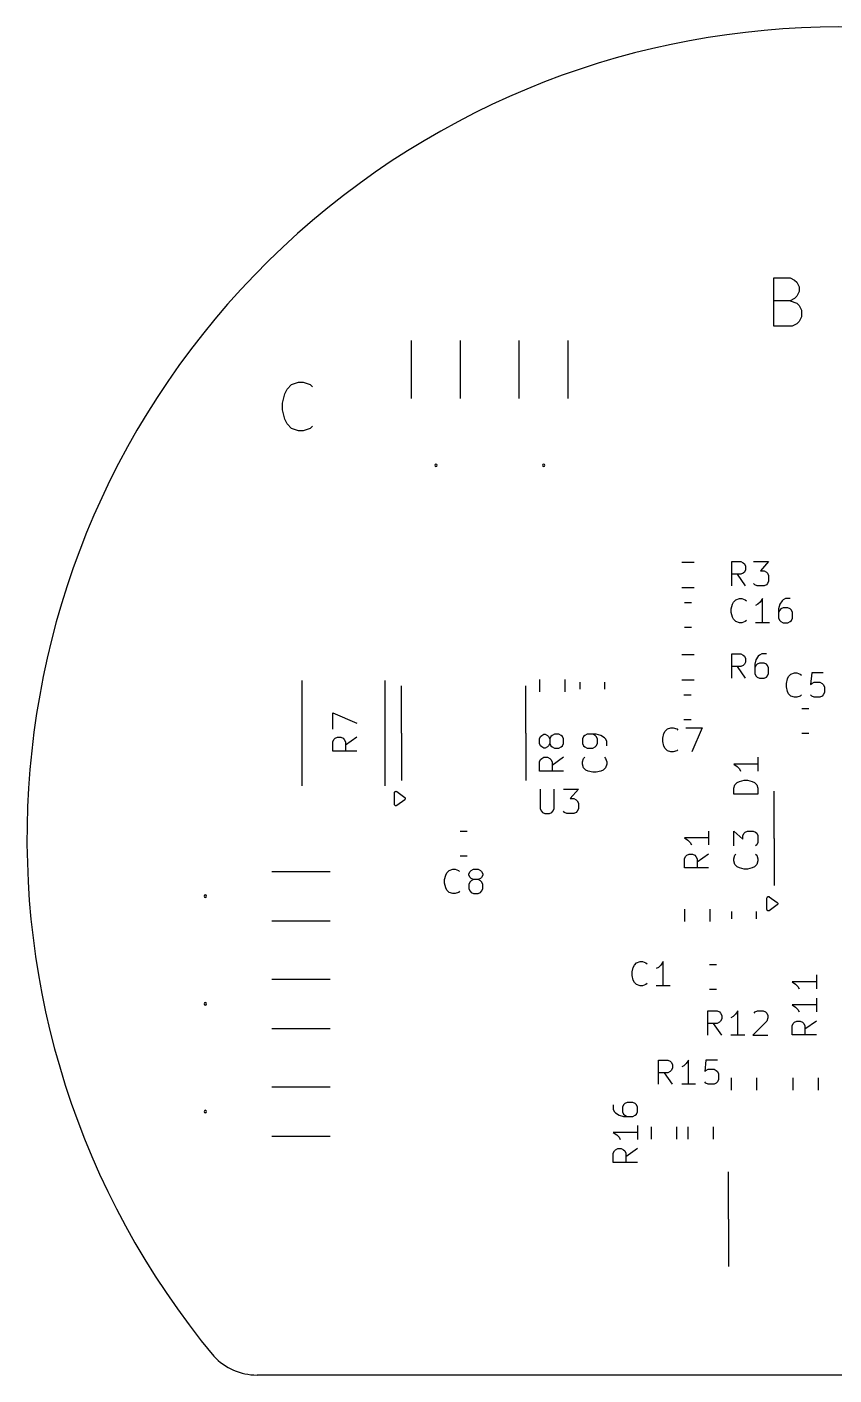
# Model space of a CAD drawing. Extents: x 116 to 183, y -93.2 to -37.6.
# Drawn here: x 116 to 149.3, y -93.2 to -37.6 of the extents above; entities that cross this region are included whole.
import ezdxf

# ---------------------------------------------------------------- set-up
doc = ezdxf.new("R2010")
doc.units = 0
doc.layers.add('BLACK', color=7, linetype='CONTINUOUS')

msp = doc.modelspace()

# ---------------------------------------------------------------- linework, layer by layer
at = {"layer": 'BLACK', "linetype": 'CONTINUOUS'}
for p, q in [((146.79619, -49.931638), (146.79619, -47.931638)), ((146.79619, -47.931638), (147.462857, -47.931638)), ((147.462857, -47.931638), (147.653333, -48.026876)), ((147.653333, -48.026876), (147.748571, -48.122114)), ((147.748571, -48.122114), (147.843809, -48.31259)), ((147.843809, -48.31259), (147.843809, -48.503066)), ((147.462857, -48.884019), (146.79619, -48.884019)), ((147.653333, -48.78878), (147.462857, -48.884019)), ((147.462857, -48.884019), (147.748571, -48.979257)), ((147.748571, -48.693542), (147.653333, -48.78878)), ((147.843809, -48.503066), (147.748571, -48.693542)), ((147.748571, -48.979257), (147.843809, -49.074495)), ((147.843809, -49.074495), (147.939047, -49.264971)), ((147.939047, -49.264971), (147.939047, -49.550685)), ((147.558095, -49.931638), (146.79619, -49.931638)), ((147.748571, -49.8364), (147.558095, -49.931638)), ((147.843809, -49.741161), (147.748571, -49.8364)), ((147.939047, -49.550685), (147.843809, -49.741161)), ((131.84224, -52.92325), (131.84224, -50.52325)), ((133.87224, -52.92325), (133.87224, -50.52325)), ((136.28724, -52.92325), (136.28724, -50.52325)), ((138.31724, -52.92325), (138.31724, -50.52325)), ((126.904144, -52.344876), (127.189859, -52.249638)), ((127.189859, -52.249638), (127.380335, -52.249638)), ((127.380335, -52.249638), (127.666049, -52.344876)), ((126.523192, -53.10678), (126.61843, -52.725828)), ((126.61843, -52.725828), (126.713668, -52.535352)), ((126.713668, -52.535352), (126.904144, -52.344876)), ((127.666049, -52.344876), (127.761287, -52.440114)), ((126.523192, -53.392495), (126.523192, -53.10678)), ((126.61843, -53.773447), (126.523192, -53.392495)), ((126.713668, -53.963923), (126.61843, -53.773447)), ((126.904144, -54.1544), (126.713668, -53.963923)), ((127.189859, -54.249638), (126.904144, -54.1544)), ((127.380335, -54.249638), (127.189859, -54.249638)), ((127.666049, -54.1544), (127.380335, -54.249638)), ((127.761287, -54.059161), (127.666049, -54.1544)), ((143.001276, -59.6755), (143.510724, -59.6755)), ((145.057905, -60.652819), (145.057905, -59.652819)), ((145.057905, -59.652819), (145.438857, -59.652819)), ((145.438857, -59.652819), (145.534095, -59.700438)), ((145.534095, -59.700438), (145.581714, -59.748057)), ((145.581714, -60.08139), (145.534095, -60.129009)), ((145.581714, -59.748057), (145.629333, -59.843295)), ((145.629333, -59.986152), (145.581714, -60.08139)), ((145.629333, -59.843295), (145.629333, -59.986152)), ((145.962667, -59.652819), (146.581714, -59.652819)), ((146.581714, -59.652819), (146.248381, -60.033771)), ((146.248381, -60.033771), (146.391238, -60.033771)), ((146.391238, -60.033771), (146.486476, -60.08139)), ((146.486476, -60.08139), (146.534095, -60.129009)), ((145.438857, -60.176628), (145.057905, -60.176628)), ((145.629333, -60.652819), (145.296, -60.176628)), ((145.534095, -60.129009), (145.438857, -60.176628)), ((146.010286, -60.6052), (145.962667, -60.55758)), ((146.105524, -60.652819), (146.010286, -60.6052)), ((146.391238, -60.652819), (146.105524, -60.652819)), ((146.486476, -60.6052), (146.391238, -60.652819)), ((146.534095, -60.55758), (146.486476, -60.6052)), ((146.534095, -60.129009), (146.581714, -60.224247)), ((146.581714, -60.462342), (146.534095, -60.55758)), ((146.581714, -60.224247), (146.581714, -60.462342)), ((143.001276, -60.7205), (143.510724, -60.7205)), ((145.232571, -61.224438), (145.375428, -61.176819)), ((145.375428, -61.176819), (145.470666, -61.176819)), ((145.470666, -61.176819), (145.613523, -61.224438)), ((146.327809, -61.176819), (146.232571, -61.319676)), ((146.327809, -62.176819), (146.327809, -61.176819)), ((147.28019, -61.176819), (147.184952, -61.224438)), ((147.470666, -61.176819), (147.28019, -61.176819)), ((143.109733, -61.339), (143.402267, -61.339)), ((145.042095, -61.60539), (145.089714, -61.414914)), ((145.042095, -61.748247), (145.042095, -61.60539)), ((145.089714, -61.938723), (145.042095, -61.748247)), ((145.089714, -61.414914), (145.137333, -61.319676)), ((145.137333, -61.319676), (145.232571, -61.224438)), ((145.613523, -61.224438), (145.661142, -61.272057)), ((146.137333, -61.414914), (146.042095, -61.462533)), ((146.232571, -61.319676), (146.137333, -61.414914)), ((147.042095, -61.414914), (146.994476, -61.60539)), ((146.994476, -61.60539), (146.994476, -61.986342)), ((147.042095, -61.653009), (146.994476, -61.748247)), ((147.137333, -61.272057), (147.042095, -61.414914)), ((147.089714, -61.60539), (147.042095, -61.653009)), ((147.184952, -61.557771), (147.089714, -61.60539)), ((147.184952, -61.224438), (147.137333, -61.272057)), ((147.375428, -61.557771), (147.184952, -61.557771)), ((147.470666, -61.60539), (147.375428, -61.557771)), ((147.518285, -61.653009), (147.470666, -61.60539)), ((147.565904, -61.748247), (147.518285, -61.653009)), ((147.565904, -61.986342), (147.565904, -61.748247)), ((145.137333, -62.033961), (145.089714, -61.938723)), ((145.232571, -62.1292), (145.137333, -62.033961)), ((145.375428, -62.176819), (145.232571, -62.1292)), ((145.470666, -62.176819), (145.375428, -62.176819)), ((145.613523, -62.1292), (145.470666, -62.176819)), ((145.661142, -62.08158), (145.613523, -62.1292)), ((146.613523, -62.176819), (146.042095, -62.176819)), ((146.994476, -61.986342), (147.042095, -62.08158)), ((147.042095, -62.08158), (147.089714, -62.1292)), ((147.089714, -62.1292), (147.184952, -62.176819)), ((147.184952, -62.176819), (147.375428, -62.176819)), ((147.375428, -62.176819), (147.470666, -62.1292)), ((147.470666, -62.1292), (147.518285, -62.08158)), ((147.518285, -62.08158), (147.565904, -61.986342)), ((143.109733, -62.359), (143.402267, -62.359)), ((143.001276, -63.4855), (143.510724, -63.4855)), ((145.057905, -64.462819), (145.057905, -63.462819)), ((145.057905, -63.462819), (145.438857, -63.462819)), ((145.438857, -63.986628), (145.057905, -63.986628)), ((145.629333, -64.462819), (145.296, -63.986628)), ((145.438857, -63.462819), (145.534095, -63.510438)), ((145.534095, -63.939009), (145.438857, -63.986628)), ((145.534095, -63.510438), (145.581714, -63.558057)), ((145.581714, -63.89139), (145.534095, -63.939009)), ((145.581714, -63.558057), (145.629333, -63.653295)), ((145.629333, -63.796152), (145.581714, -63.89139)), ((145.629333, -63.653295), (145.629333, -63.796152)), ((146.057905, -63.700914), (146.010286, -63.89139)), ((146.010286, -63.89139), (146.010286, -64.272342)), ((146.057905, -63.939009), (146.010286, -64.034247)), ((146.153143, -63.558057), (146.057905, -63.700914)), ((146.105524, -63.89139), (146.057905, -63.939009)), ((146.200762, -63.843771), (146.105524, -63.89139)), ((146.200762, -63.510438), (146.153143, -63.558057)), ((146.296, -63.462819), (146.200762, -63.510438)), ((146.391238, -63.843771), (146.200762, -63.843771)), ((146.486476, -63.462819), (146.296, -63.462819)), ((146.486476, -63.89139), (146.391238, -63.843771)), ((146.534095, -63.939009), (146.486476, -63.89139)), ((146.581714, -64.034247), (146.534095, -63.939009)), ((137.1455, -65.024724), (137.1455, -64.515276)), ((138.1905, -65.024724), (138.1905, -64.515276)), ((143.001276, -64.5305), (143.510724, -64.5305)), ((146.010286, -64.272342), (146.057905, -64.36758)), ((146.057905, -64.36758), (146.105524, -64.4152)), ((146.105524, -64.4152), (146.200762, -64.462819)), ((146.200762, -64.462819), (146.391238, -64.462819)), ((146.391238, -64.462819), (146.486476, -64.4152)), ((146.486476, -64.4152), (146.534095, -64.36758)), ((146.534095, -64.36758), (146.581714, -64.272342)), ((146.581714, -64.272342), (146.581714, -64.034247)), ((147.311526, -64.67764), (147.359145, -64.487164)), ((147.359145, -64.487164), (147.406764, -64.391926)), ((147.406764, -64.391926), (147.502002, -64.296688)), ((147.502002, -64.296688), (147.644859, -64.249069)), ((147.644859, -64.249069), (147.740097, -64.249069)), ((147.740097, -64.249069), (147.882954, -64.296688)), ((147.882954, -64.296688), (147.930573, -64.344307)), ((148.359145, -64.249069), (148.311526, -64.725259)), ((148.835335, -64.249069), (148.359145, -64.249069)), ((127.322, -64.555186), (127.322, -68.909314)), ((130.742, -64.555186), (130.742, -68.909314)), ((131.44024, -66.73225), (131.44024, -64.78225)), ((136.56024, -66.73225), (136.56024, -64.78225)), ((138.809, -64.916267), (138.809, -64.623733)), ((139.829, -64.916267), (139.829, -64.623733)), ((147.311526, -64.820497), (147.311526, -64.67764)), ((147.359145, -65.010973), (147.311526, -64.820497)), ((147.406764, -65.106211), (147.359145, -65.010973)), ((147.502002, -65.20145), (147.406764, -65.106211)), ((148.311526, -64.725259), (148.359145, -64.67764)), ((148.359145, -64.67764), (148.454383, -64.630021)), ((148.454383, -64.630021), (148.692478, -64.630021)), ((148.692478, -64.630021), (148.787716, -64.67764)), ((148.787716, -64.67764), (148.835335, -64.725259)), ((148.835335, -64.725259), (148.882954, -64.820497)), ((148.882954, -65.058592), (148.835335, -65.15383)), ((148.882954, -64.820497), (148.882954, -65.058592)), ((143.086233, -65.149), (143.378767, -65.149)), ((147.644859, -65.249069), (147.502002, -65.20145)), ((147.740097, -65.249069), (147.644859, -65.249069)), ((147.882954, -65.20145), (147.740097, -65.249069)), ((147.930573, -65.15383), (147.882954, -65.20145)), ((148.359145, -65.20145), (148.311526, -65.15383)), ((148.454383, -65.249069), (148.359145, -65.20145)), ((148.692478, -65.249069), (148.454383, -65.249069)), ((148.787716, -65.20145), (148.692478, -65.249069)), ((148.835335, -65.15383), (148.787716, -65.20145)), ((128.598579, -66.565582), (128.598579, -65.898916)), ((128.598579, -65.898916), (129.598579, -66.327487)), ((143.086233, -66.169), (143.378767, -66.169)), ((147.950973, -65.71425), (148.243507, -65.71425)), ((131.44024, -66.73225), (131.44024, -68.68225)), ((136.56024, -66.73225), (136.56024, -68.68225)), ((137.218057, -66.825904), (137.313295, -66.778285)), ((137.313295, -66.778285), (137.360914, -66.778285)), ((137.360914, -66.778285), (137.456152, -66.825904)), ((137.741866, -66.778285), (137.646628, -66.825904)), ((137.932342, -66.778285), (137.741866, -66.778285)), ((138.02758, -66.825904), (137.932342, -66.778285)), ((139.091295, -66.778285), (138.996057, -66.825904)), ((139.472247, -66.778285), (139.091295, -66.778285)), ((139.424628, -66.825904), (139.32939, -66.778285)), ((139.662723, -66.825904), (139.472247, -66.778285)), ((142.216286, -66.93939), (142.263905, -66.748914)), ((142.263905, -66.748914), (142.311524, -66.653676)), ((142.311524, -66.653676), (142.406762, -66.558438)), ((142.406762, -66.558438), (142.549619, -66.510819)), ((142.549619, -66.510819), (142.644857, -66.510819)), ((142.644857, -66.510819), (142.787714, -66.558438)), ((142.787714, -66.558438), (142.835333, -66.606057)), ((143.168667, -66.510819), (143.835333, -66.510819)), ((143.835333, -66.510819), (143.406762, -67.510819)), ((147.950973, -66.73425), (148.243507, -66.73425)), ((128.598579, -67.089392), (128.646198, -66.994154)), ((128.598579, -67.470344), (128.598579, -67.089392)), ((128.646198, -66.994154), (128.693817, -66.946535)), ((128.693817, -66.946535), (128.789055, -66.898916)), ((128.789055, -66.898916), (128.931912, -66.898916)), ((128.931912, -66.898916), (129.02715, -66.946535)), ((129.02715, -66.946535), (129.074769, -66.994154)), ((129.074769, -66.994154), (129.122388, -67.089392)), ((129.598579, -66.898916), (129.122388, -67.232249)), ((129.122388, -67.089392), (129.122388, -67.470344)), ((137.122819, -66.968761), (137.170438, -66.873523)), ((137.122819, -67.159237), (137.122819, -66.968761)), ((137.170438, -67.254475), (137.122819, -67.159237)), ((137.170438, -66.873523), (137.218057, -66.825904)), ((137.218057, -67.302094), (137.170438, -67.254475)), ((137.313295, -67.349713), (137.218057, -67.302094)), ((137.456152, -67.302094), (137.360914, -67.349713)), ((137.456152, -66.825904), (137.503771, -66.873523)), ((137.503771, -67.254475), (137.456152, -67.302094)), ((137.503771, -66.873523), (137.55139, -66.968761)), ((137.55139, -67.159237), (137.503771, -67.254475)), ((137.599009, -66.873523), (137.55139, -66.968761)), ((137.55139, -66.968761), (137.55139, -67.159237)), ((137.55139, -67.159237), (137.599009, -67.254475)), ((137.646628, -66.825904), (137.599009, -66.873523)), ((137.599009, -67.254475), (137.646628, -67.302094)), ((137.646628, -67.302094), (137.741866, -67.349713)), ((137.932342, -67.349713), (138.02758, -67.302094)), ((138.0752, -66.873523), (138.02758, -66.825904)), ((138.02758, -67.302094), (138.0752, -67.254475)), ((138.122819, -66.968761), (138.0752, -66.873523)), ((138.0752, -67.254475), (138.122819, -67.159237)), ((138.122819, -67.159237), (138.122819, -66.968761)), ((138.948438, -66.873523), (138.900819, -66.968761)), ((138.900819, -66.968761), (138.900819, -67.159237)), ((138.900819, -67.159237), (138.948438, -67.254475)), ((138.996057, -66.825904), (138.948438, -66.873523)), ((138.948438, -67.254475), (138.996057, -67.302094)), ((138.996057, -67.302094), (139.091295, -67.349713)), ((139.32939, -67.349713), (139.424628, -67.302094)), ((139.472247, -66.873523), (139.424628, -66.825904)), ((139.424628, -67.302094), (139.472247, -67.254475)), ((139.519866, -66.968761), (139.472247, -66.873523)), ((139.472247, -67.254475), (139.519866, -67.159237)), ((139.519866, -67.159237), (139.519866, -66.968761)), ((139.80558, -66.921142), (139.662723, -66.825904)), ((139.8532, -66.968761), (139.80558, -66.921142)), ((139.900819, -67.063999), (139.8532, -66.968761)), ((139.900819, -67.254475), (139.900819, -67.063999)), ((142.216286, -67.082247), (142.216286, -66.93939)), ((142.263905, -67.272723), (142.216286, -67.082247)), ((142.311524, -67.367961), (142.263905, -67.272723)), ((129.598579, -67.470344), (128.598579, -67.470344)), ((137.122819, -67.921142), (137.170438, -67.825904)), ((137.170438, -67.825904), (137.218057, -67.778285)), ((137.218057, -67.778285), (137.313295, -67.730666)), ((137.360914, -67.349713), (137.313295, -67.349713)), ((137.313295, -67.730666), (137.456152, -67.730666)), ((137.456152, -67.730666), (137.55139, -67.778285)), ((137.55139, -67.778285), (137.599009, -67.825904)), ((137.599009, -67.825904), (137.646628, -67.921142)), ((138.122819, -67.730666), (137.646628, -68.063999)), ((137.741866, -67.349713), (137.932342, -67.349713)), ((138.900819, -67.921142), (138.948438, -67.778285)), ((138.948438, -67.778285), (138.996057, -67.730666)), ((139.091295, -67.349713), (139.32939, -67.349713)), ((139.80558, -67.730666), (139.8532, -67.778285)), ((139.8532, -67.778285), (139.900819, -67.921142)), ((142.406762, -67.4632), (142.311524, -67.367961)), ((142.549619, -67.510819), (142.406762, -67.4632)), ((142.644857, -67.510819), (142.549619, -67.510819)), ((142.787714, -67.4632), (142.644857, -67.510819)), ((142.835333, -67.41558), (142.787714, -67.4632)), ((146.139059, -67.724535), (146.139059, -68.295963)), ((137.122819, -68.302094), (137.122819, -67.921142)), ((138.122819, -68.302094), (137.122819, -68.302094)), ((137.646628, -67.921142), (137.646628, -68.302094)), ((138.900819, -68.01638), (138.900819, -67.921142)), ((138.948438, -68.159237), (138.900819, -68.01638)), ((139.043676, -68.254475), (138.948438, -68.159237)), ((139.138914, -68.302094), (139.043676, -68.254475)), ((139.32939, -68.349713), (139.138914, -68.302094)), ((139.472247, -68.349713), (139.32939, -68.349713)), ((139.662723, -68.302094), (139.472247, -68.349713)), ((139.757961, -68.254475), (139.662723, -68.302094)), ((139.8532, -68.159237), (139.757961, -68.254475)), ((139.900819, -68.01638), (139.8532, -68.159237)), ((139.900819, -67.921142), (139.900819, -68.01638)), ((146.139059, -68.010249), (145.139059, -68.010249)), ((145.139059, -68.010249), (145.281916, -68.105487)), ((145.281916, -68.105487), (145.377154, -68.200725)), ((145.377154, -68.200725), (145.424773, -68.295963)), ((145.139059, -69.010249), (145.186678, -68.867392)), ((145.186678, -68.867392), (145.281916, -68.772154)), ((145.281916, -68.772154), (145.377154, -68.724535)), ((145.377154, -68.724535), (145.56763, -68.676916)), ((145.56763, -68.676916), (145.710487, -68.676916)), ((145.710487, -68.676916), (145.900963, -68.724535)), ((145.900963, -68.724535), (145.996201, -68.772154)), ((145.996201, -68.772154), (146.09144, -68.867392)), ((146.09144, -68.867392), (146.139059, -69.010249)), ((131.14524, -69.19225), (131.147402, -69.181375)), ((131.14524, -69.67225), (131.14524, -69.19225)), ((131.146904, -69.178215), (131.148456, -69.17608)), ((131.147402, -69.181375), (131.146904, -69.178215)), ((131.148456, -69.17608), (131.149807, -69.169289)), ((131.149807, -69.169289), (131.162964, -69.156131)), ((131.162964, -69.156131), (131.173914, -69.141076)), ((131.173914, -69.141076), (131.178789, -69.140306)), ((131.178789, -69.140306), (131.182279, -69.136817)), ((131.182279, -69.136817), (131.200889, -69.136817)), ((131.200889, -69.136817), (131.219275, -69.133914)), ((131.219275, -69.133914), (131.225564, -69.136817)), ((131.225564, -69.136817), (131.228201, -69.136817)), ((131.228201, -69.136817), (131.230462, -69.139078)), ((131.230462, -69.139078), (131.24053, -69.143726)), ((131.24053, -69.143726), (131.57053, -69.383726)), ((131.57053, -69.480774), (131.24053, -69.720774)), ((131.57053, -69.383726), (131.586413, -69.400924)), ((131.586413, -69.463576), (131.57053, -69.480774)), ((131.586413, -69.400924), (131.587914, -69.41043)), ((131.587914, -69.454069), (131.586413, -69.463576)), ((131.587914, -69.41043), (131.593576, -69.418215)), ((131.593576, -69.446285), (131.587914, -69.454069)), ((131.593576, -69.418215), (131.591359, -69.43225)), ((131.591359, -69.43225), (131.593576, -69.446285)), ((137.160095, -69.050819), (137.160095, -69.860342)), ((137.731523, -69.860342), (137.731523, -69.050819)), ((138.112476, -69.050819), (138.731523, -69.050819)), ((138.731523, -69.050819), (138.39819, -69.431771)), ((138.39819, -69.431771), (138.541047, -69.431771)), ((138.541047, -69.431771), (138.636285, -69.47939)), ((138.636285, -69.47939), (138.683904, -69.527009)), ((138.683904, -69.527009), (138.731523, -69.622247)), ((145.139059, -69.248344), (145.139059, -69.010249)), ((146.139059, -69.248344), (145.139059, -69.248344)), ((146.139059, -69.010249), (146.139059, -69.248344)), ((146.806952, -71.076039), (146.806952, -69.126039)), ((131.147402, -69.683124), (131.14524, -69.67225)), ((131.146904, -69.686285), (131.147402, -69.683124)), ((131.148456, -69.688419), (131.146904, -69.686285)), ((131.149807, -69.695211), (131.148456, -69.688419)), ((131.162964, -69.708368), (131.149807, -69.695211)), ((131.173914, -69.723424), (131.162964, -69.708368)), ((131.178789, -69.724193), (131.173914, -69.723424)), ((131.182279, -69.727683), (131.178789, -69.724193)), ((131.200889, -69.727683), (131.182279, -69.727683)), ((131.219275, -69.730586), (131.200889, -69.727683)), ((131.225564, -69.727683), (131.219275, -69.730586)), ((131.228201, -69.727683), (131.225564, -69.727683)), ((131.230462, -69.725421), (131.228201, -69.727683)), ((131.24053, -69.720774), (131.230462, -69.725421)), ((137.160095, -69.860342), (137.207714, -69.95558)), ((137.207714, -69.95558), (137.255333, -70.0032)), ((137.255333, -70.0032), (137.350571, -70.050819)), ((137.350571, -70.050819), (137.541047, -70.050819)), ((137.541047, -70.050819), (137.636285, -70.0032)), ((137.636285, -70.0032), (137.683904, -69.95558)), ((137.683904, -69.95558), (137.731523, -69.860342)), ((138.160095, -70.0032), (138.112476, -69.95558)), ((138.255333, -70.050819), (138.160095, -70.0032)), ((138.541047, -70.050819), (138.255333, -70.050819)), ((138.636285, -70.0032), (138.541047, -70.050819)), ((138.683904, -69.95558), (138.636285, -70.0032)), ((138.731523, -69.860342), (138.683904, -69.95558)), ((138.731523, -69.622247), (138.731523, -69.860342)), ((134.146507, -70.79425), (133.853973, -70.79425)), ((144.107059, -71.058249), (143.107059, -71.058249)), ((143.107059, -71.058249), (143.249916, -71.153487)), ((143.249916, -71.153487), (143.345154, -71.248725)), ((144.107059, -70.772535), (144.107059, -71.343963)), ((145.139059, -71.391582), (145.139059, -70.772535)), ((145.139059, -70.772535), (145.520011, -71.105868)), ((145.520011, -70.963011), (145.56763, -70.867773)), ((145.520011, -71.105868), (145.520011, -70.963011)), ((145.56763, -70.867773), (145.615249, -70.820154)), ((145.615249, -70.820154), (145.710487, -70.772535)), ((145.710487, -70.772535), (145.948582, -70.772535)), ((145.948582, -70.772535), (146.04382, -70.820154)), ((146.04382, -70.820154), (146.09144, -70.867773)), ((146.09144, -70.867773), (146.139059, -70.963011)), ((146.139059, -70.963011), (146.139059, -71.248725)), ((146.806952, -71.076039), (146.806952, -73.026039)), ((143.154678, -71.820154), (143.202297, -71.772535)), ((143.202297, -71.772535), (143.297535, -71.724916)), ((143.297535, -71.724916), (143.440392, -71.724916)), ((143.345154, -71.248725), (143.392773, -71.343963)), ((143.440392, -71.724916), (143.53563, -71.772535)), ((143.53563, -71.772535), (143.583249, -71.820154)), ((144.107059, -71.724916), (143.630868, -72.058249)), ((145.139059, -71.915392), (145.186678, -71.772535)), ((145.186678, -71.772535), (145.234297, -71.724916)), ((146.09144, -71.343963), (146.04382, -71.391582)), ((146.04382, -71.724916), (146.09144, -71.772535)), ((146.139059, -71.248725), (146.09144, -71.343963)), ((146.09144, -71.772535), (146.139059, -71.915392)), ((134.146507, -71.81425), (133.853973, -71.81425)), ((143.107059, -71.915392), (143.154678, -71.820154)), ((143.107059, -72.296344), (143.107059, -71.915392)), ((144.107059, -72.296344), (143.107059, -72.296344)), ((143.583249, -71.820154), (143.630868, -71.915392)), ((143.630868, -71.915392), (143.630868, -72.296344)), ((145.139059, -72.01063), (145.139059, -71.915392)), ((145.186678, -72.153487), (145.139059, -72.01063)), ((145.281916, -72.248725), (145.186678, -72.153487)), ((145.377154, -72.296344), (145.281916, -72.248725)), ((145.56763, -72.343963), (145.377154, -72.296344)), ((145.710487, -72.343963), (145.56763, -72.343963)), ((145.900963, -72.296344), (145.710487, -72.343963)), ((145.996201, -72.248725), (145.900963, -72.296344)), ((146.09144, -72.153487), (145.996201, -72.248725)), ((146.139059, -72.01063), (146.09144, -72.153487)), ((146.139059, -71.915392), (146.139059, -72.01063)), ((126.09224, -72.44825), (128.49224, -72.44825)), ((133.214526, -72.78139), (133.262145, -72.590914)), ((133.214526, -72.924247), (133.214526, -72.78139)), ((133.262145, -72.590914), (133.309764, -72.495676)), ((133.309764, -72.495676), (133.405002, -72.400438)), ((133.405002, -72.400438), (133.547859, -72.352819)), ((133.547859, -72.352819), (133.643097, -72.352819)), ((133.643097, -72.352819), (133.785954, -72.400438)), ((133.785954, -72.400438), (133.833573, -72.448057)), ((134.214526, -72.543295), (134.262145, -72.448057)), ((134.214526, -72.590914), (134.214526, -72.543295)), ((134.262145, -72.686152), (134.214526, -72.590914)), ((134.262145, -72.876628), (134.214526, -72.971866)), ((134.262145, -72.448057), (134.309764, -72.400438)), ((134.309764, -72.733771), (134.262145, -72.686152)), ((134.309764, -72.829009), (134.262145, -72.876628)), ((134.309764, -72.400438), (134.405002, -72.352819)), ((134.405002, -72.78139), (134.309764, -72.733771)), ((134.405002, -72.78139), (134.309764, -72.829009)), ((134.405002, -72.352819), (134.595478, -72.352819)), ((134.595478, -72.78139), (134.405002, -72.78139)), ((134.595478, -72.352819), (134.690716, -72.400438)), ((134.690716, -72.733771), (134.595478, -72.78139)), ((134.690716, -72.829009), (134.595478, -72.78139)), ((134.690716, -72.400438), (134.738335, -72.448057)), ((134.738335, -72.686152), (134.690716, -72.733771)), ((134.738335, -72.876628), (134.690716, -72.829009)), ((134.738335, -72.448057), (134.785954, -72.543295)), ((134.785954, -72.590914), (134.738335, -72.686152)), ((134.785954, -72.971866), (134.738335, -72.876628)), ((134.785954, -72.543295), (134.785954, -72.590914)), ((133.262145, -73.114723), (133.214526, -72.924247)), ((133.309764, -73.209961), (133.262145, -73.114723)), ((133.405002, -73.3052), (133.309764, -73.209961)), ((133.547859, -73.352819), (133.405002, -73.3052)), ((133.643097, -73.352819), (133.547859, -73.352819)), ((133.785954, -73.3052), (133.643097, -73.352819)), ((133.833573, -73.25758), (133.785954, -73.3052)), ((134.214526, -72.971866), (134.214526, -73.162342)), ((134.214526, -73.162342), (134.262145, -73.25758)), ((134.262145, -73.25758), (134.309764, -73.3052)), ((134.309764, -73.3052), (134.405002, -73.352819)), ((134.405002, -73.352819), (134.595478, -73.352819)), ((134.595478, -73.352819), (134.690716, -73.3052)), ((134.690716, -73.3052), (134.738335, -73.25758)), ((134.738335, -73.25758), (134.785954, -73.162342)), ((134.785954, -73.162342), (134.785954, -72.971866)), ((143.12974, -74.503474), (143.12974, -73.994026)), ((144.17474, -74.503474), (144.17474, -73.994026)), ((146.511952, -73.536039), (146.514114, -73.525164)), ((146.511952, -74.016039), (146.511952, -73.536039)), ((146.513616, -73.522004), (146.515168, -73.519869)), ((146.514114, -73.525164), (146.513616, -73.522004)), ((146.515168, -73.519869), (146.516519, -73.513078)), ((146.516519, -73.513078), (146.529676, -73.49992)), ((146.529676, -73.49992), (146.540626, -73.484865)), ((146.540626, -73.484865), (146.545501, -73.484095)), ((146.545501, -73.484095), (146.548991, -73.480606)), ((146.548991, -73.480606), (146.567601, -73.480606)), ((146.567601, -73.480606), (146.585987, -73.477703)), ((146.585987, -73.477703), (146.592276, -73.480606)), ((146.592276, -73.480606), (146.594913, -73.480606)), ((146.594913, -73.480606), (146.597174, -73.482867)), ((146.597174, -73.482867), (146.607242, -73.487515)), ((146.607242, -73.487515), (146.937242, -73.727515)), ((146.937242, -73.824563), (146.607242, -74.064563)), ((146.937242, -73.727515), (146.953125, -73.744713)), ((146.953125, -73.807365), (146.937242, -73.824563)), ((146.953125, -73.744713), (146.954626, -73.754219)), ((146.954626, -73.797858), (146.953125, -73.807365)), ((146.954626, -73.754219), (146.960288, -73.762004)), ((146.960288, -73.790074), (146.954626, -73.797858)), ((146.960288, -73.762004), (146.958071, -73.776039)), ((146.958071, -73.776039), (146.960288, -73.790074)), ((126.09224, -74.47825), (128.49224, -74.47825)), ((145.04724, -74.102483), (145.04724, -74.395017)), ((146.06724, -74.102483), (146.06724, -74.395017)), ((146.514114, -74.026913), (146.511952, -74.016039)), ((146.513616, -74.030074), (146.514114, -74.026913)), ((146.515168, -74.032208), (146.513616, -74.030074)), ((146.516519, -74.039), (146.515168, -74.032208)), ((146.529676, -74.052157), (146.516519, -74.039)), ((146.540626, -74.067213), (146.529676, -74.052157)), ((146.545501, -74.067982), (146.540626, -74.067213)), ((146.548991, -74.071472), (146.545501, -74.067982)), ((146.567601, -74.071472), (146.548991, -74.071472)), ((146.585987, -74.074375), (146.567601, -74.071472)), ((146.592276, -74.071472), (146.585987, -74.074375)), ((146.594913, -74.071472), (146.592276, -74.071472)), ((146.597174, -74.06921), (146.594913, -74.071472)), ((146.607242, -74.064563), (146.597174, -74.06921)), ((141.041524, -76.305676), (141.136762, -76.210438)), ((141.136762, -76.210438), (141.279619, -76.162819)), ((141.279619, -76.162819), (141.374857, -76.162819)), ((141.374857, -76.162819), (141.517714, -76.210438)), ((141.517714, -76.210438), (141.565333, -76.258057)), ((142.232, -76.162819), (142.136762, -76.305676)), ((142.232, -77.162819), (142.232, -76.162819)), ((140.946286, -76.59139), (140.993905, -76.400914)), ((140.946286, -76.734247), (140.946286, -76.59139)), ((140.993905, -76.924723), (140.946286, -76.734247)), ((140.993905, -76.400914), (141.041524, -76.305676)), ((142.041524, -76.400914), (141.946286, -76.448533)), ((142.136762, -76.305676), (142.041524, -76.400914)), ((144.140973, -76.27875), (144.433507, -76.27875)), ((148.552059, -76.716095), (148.552059, -77.287523)), ((126.09224, -76.89325), (128.49224, -76.89325)), ((141.041524, -77.019961), (140.993905, -76.924723)), ((141.136762, -77.1152), (141.041524, -77.019961)), ((141.279619, -77.162819), (141.136762, -77.1152)), ((141.374857, -77.162819), (141.279619, -77.162819)), ((141.517714, -77.1152), (141.374857, -77.162819)), ((141.565333, -77.06758), (141.517714, -77.1152)), ((142.517714, -77.162819), (141.946286, -77.162819)), ((144.140973, -77.29875), (144.433507, -77.29875)), ((148.552059, -77.001809), (147.552059, -77.001809)), ((147.552059, -77.001809), (147.694916, -77.097047)), ((147.694916, -77.097047), (147.790154, -77.192285)), ((147.790154, -77.192285), (147.837773, -77.287523)), ((148.552059, -77.668476), (148.552059, -78.239904)), ((144.073714, -79.194819), (144.073714, -78.194819)), ((144.073714, -78.194819), (144.454666, -78.194819)), ((144.454666, -78.194819), (144.549904, -78.242438)), ((144.549904, -78.242438), (144.597523, -78.290057)), ((144.597523, -78.290057), (144.645142, -78.385295)), ((144.645142, -78.385295), (144.645142, -78.528152)), ((145.121333, -78.432914), (145.026095, -78.480533)), ((145.216571, -78.337676), (145.121333, -78.432914)), ((145.311809, -78.194819), (145.216571, -78.337676)), ((145.311809, -79.194819), (145.311809, -78.194819)), ((145.978476, -78.290057), (146.026095, -78.242438)), ((146.026095, -78.242438), (146.121333, -78.194819)), ((146.121333, -78.194819), (146.359428, -78.194819)), ((146.359428, -78.194819), (146.454666, -78.242438)), ((146.454666, -78.242438), (146.502285, -78.290057)), ((146.502285, -78.290057), (146.549904, -78.385295)), ((146.549904, -78.385295), (146.549904, -78.480533)), ((148.552059, -77.95419), (147.552059, -77.95419)), ((147.552059, -77.95419), (147.694916, -78.049428)), ((147.694916, -78.049428), (147.790154, -78.144666)), ((147.790154, -78.144666), (147.837773, -78.239904)), ((126.09224, -78.92325), (128.49224, -78.92325)), ((144.454666, -78.718628), (144.073714, -78.718628)), ((144.645142, -79.194819), (144.311809, -78.718628)), ((144.549904, -78.671009), (144.454666, -78.718628)), ((144.597523, -78.62339), (144.549904, -78.671009)), ((144.645142, -78.528152), (144.597523, -78.62339)), ((146.502285, -78.62339), (145.930857, -79.194819)), ((146.549904, -78.480533), (146.502285, -78.62339)), ((147.552059, -78.811333), (147.599678, -78.716095)), ((147.552059, -79.192285), (147.552059, -78.811333)), ((147.599678, -78.716095), (147.647297, -78.668476)), ((147.647297, -78.668476), (147.742535, -78.620857)), ((147.742535, -78.620857), (147.885392, -78.620857)), ((147.885392, -78.620857), (147.98063, -78.668476)), ((147.98063, -78.668476), (148.028249, -78.716095)), ((148.028249, -78.716095), (148.075868, -78.811333)), ((148.552059, -78.620857), (148.075868, -78.95419)), ((148.075868, -78.811333), (148.075868, -79.192285)), ((145.597523, -79.194819), (145.026095, -79.194819)), ((145.930857, -79.194819), (146.549904, -79.194819)), ((148.552059, -79.192285), (147.552059, -79.192285)), ((142.041714, -81.226819), (142.041714, -80.226819)), ((142.041714, -80.226819), (142.422666, -80.226819)), ((142.422666, -80.226819), (142.517904, -80.274438)), ((142.517904, -80.274438), (142.565523, -80.322057)), ((142.565523, -80.65539), (142.517904, -80.703009)), ((142.565523, -80.322057), (142.613142, -80.417295)), ((142.613142, -80.560152), (142.565523, -80.65539)), ((142.613142, -80.417295), (142.613142, -80.560152)), ((143.089333, -80.464914), (142.994095, -80.512533)), ((143.184571, -80.369676), (143.089333, -80.464914)), ((143.279809, -80.226819), (143.184571, -80.369676)), ((143.279809, -81.226819), (143.279809, -80.226819)), ((143.994095, -80.226819), (143.946476, -80.703009)), ((143.946476, -80.703009), (143.994095, -80.65539)), ((144.470285, -80.226819), (143.994095, -80.226819)), ((143.994095, -80.65539), (144.089333, -80.607771)), ((144.089333, -80.607771), (144.327428, -80.607771)), ((144.327428, -80.607771), (144.422666, -80.65539)), ((144.422666, -80.65539), (144.470285, -80.703009)), ((142.422666, -80.750628), (142.041714, -80.750628)), ((142.613142, -81.226819), (142.279809, -80.750628)), ((142.517904, -80.703009), (142.422666, -80.750628)), ((143.565523, -81.226819), (142.994095, -81.226819)), ((143.994095, -81.1792), (143.946476, -81.13158)), ((144.089333, -81.226819), (143.994095, -81.1792)), ((144.327428, -81.226819), (144.089333, -81.226819)), ((144.422666, -81.1792), (144.327428, -81.226819)), ((144.470285, -81.13158), (144.422666, -81.1792)), ((144.470285, -80.703009), (144.517904, -80.798247)), ((144.517904, -81.036342), (144.470285, -81.13158)), ((144.517904, -80.798247), (144.517904, -81.036342)), ((145.03474, -80.955526), (145.03474, -81.464974)), ((146.07974, -80.955526), (146.07974, -81.464974)), ((147.57474, -80.955526), (147.57474, -81.464974)), ((148.61974, -80.955526), (148.61974, -81.464974)), ((126.09224, -81.33825), (128.49224, -81.33825)), ((140.170819, -82.075583), (140.170819, -82.266059)), ((140.170819, -82.266059), (140.218438, -82.361297)), ((140.218438, -82.361297), (140.266057, -82.408916)), ((140.59939, -82.075583), (140.551771, -82.170821)), ((140.551771, -82.170821), (140.551771, -82.361297)), ((140.551771, -82.361297), (140.59939, -82.456535)), ((140.647009, -82.027964), (140.59939, -82.075583)), ((140.742247, -81.980345), (140.647009, -82.027964)), ((140.980342, -81.980345), (140.742247, -81.980345)), ((141.07558, -82.027964), (140.980342, -81.980345)), ((141.1232, -82.075583), (141.07558, -82.027964)), ((141.170819, -82.170821), (141.1232, -82.075583)), ((141.1232, -82.456535), (141.170819, -82.361297)), ((141.170819, -82.361297), (141.170819, -82.170821)), ((140.266057, -82.408916), (140.408914, -82.504154)), ((140.408914, -82.504154), (140.59939, -82.551773)), ((140.59939, -82.456535), (140.647009, -82.504154)), ((140.59939, -82.551773), (140.980342, -82.551773)), ((140.647009, -82.504154), (140.742247, -82.551773)), ((140.980342, -82.551773), (141.07558, -82.504154)), ((141.07558, -82.504154), (141.1232, -82.456535)), ((126.09224, -83.36825), (128.49224, -83.36825)), ((141.170819, -83.21844), (140.170819, -83.21844)), ((140.170819, -83.21844), (140.313676, -83.313678)), ((140.313676, -83.313678), (140.408914, -83.408916)), ((140.408914, -83.408916), (140.456533, -83.504154)), ((141.170819, -82.932726), (141.170819, -83.504154)), ((141.73274, -82.987526), (141.73274, -83.496974)), ((142.77774, -82.987526), (142.77774, -83.496974)), ((143.25674, -83.496974), (143.25674, -82.987526)), ((144.30174, -83.496974), (144.30174, -82.987526)), ((140.170819, -84.075583), (140.218438, -83.980345)), ((140.218438, -83.980345), (140.266057, -83.932726)), ((140.266057, -83.932726), (140.361295, -83.885107)), ((140.361295, -83.885107), (140.504152, -83.885107)), ((140.504152, -83.885107), (140.59939, -83.932726)), ((140.59939, -83.932726), (140.647009, -83.980345)), ((140.647009, -83.980345), (140.694628, -84.075583)), ((141.170819, -83.885107), (140.694628, -84.21844)), ((140.170819, -84.456535), (140.170819, -84.075583)), ((141.170819, -84.456535), (140.170819, -84.456535)), ((140.694628, -84.075583), (140.694628, -84.456535)), ((144.93224, -86.79825), (144.93224, -84.84825)), ((144.93224, -86.79825), (144.93224, -88.74825)), ((173.482, -93.231331), (125.476, -93.231331))]:
    msp.add_line(p, q, dxfattribs=at)
at = {"layer": 'BLACK'}
for centre, radius, start, end in [((149.479, -71.074279), 33.493849, -399.6709423, -140.3290577), ((132.85724, -55.67325), 0.05, -270, -90), ((132.85724, -55.67325), 0.05, -90, 90), ((137.30224, -55.67325), 0.05, -270, -90), ((137.30224, -55.67325), 0.05, -90, 90), ((123.34224, -73.46325), 0.05, 0, 180), ((123.34224, -73.46325), 0.05, -180, 0), ((123.34224, -77.90825), 0.05, 0, 180), ((123.34224, -77.90825), 0.05, -180, 0), ((123.34224, -82.35325), 0.05, 0, 180), ((123.34224, -82.35325), 0.05, -180, 0), ((125.476, -90.805), 2.426331, -137.1210964, -90)]:
    msp.add_arc(centre, radius, start, end, dxfattribs=at)

doc.saveas('drawing.dxf')
